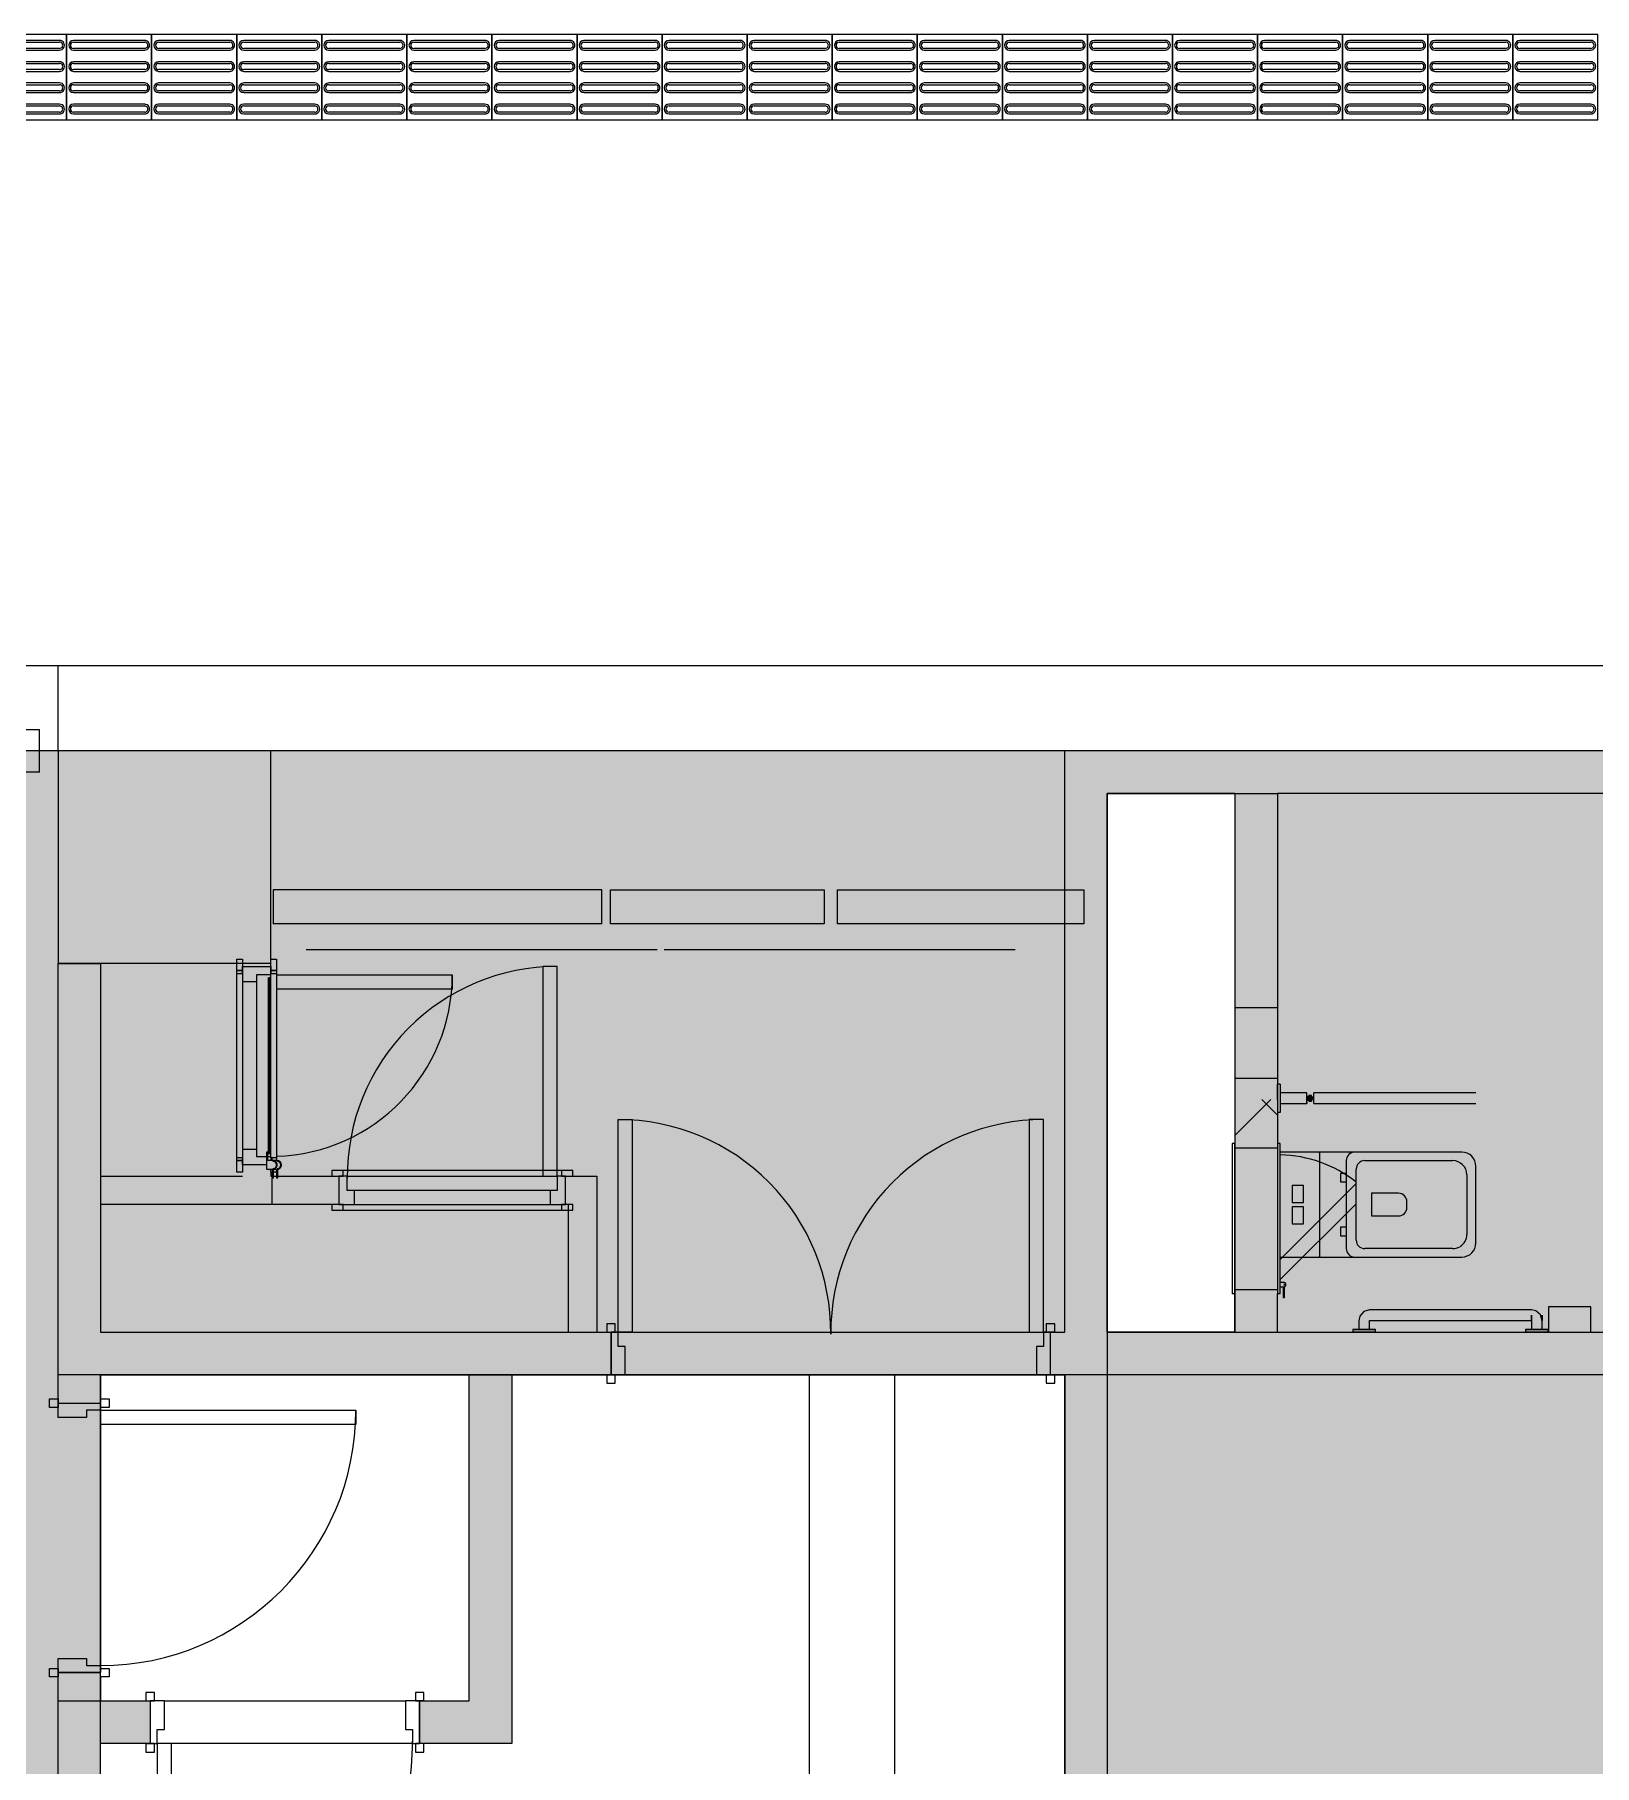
# Model space of a CAD drawing. Header units: millimetres. Extents: x -57519 to 497916, y -349472 to 446842.
# Drawn here: x 404617 to 410118, y 48580 to 54682 of the extents above; entities that cross this region are included whole.
import ezdxf

# ---------------------------------------------------------------- set-up
doc = ezdxf.new("R2010")
doc.units = ezdxf.units.MM
for name, color, linetype, lineweight in [('A-DETL-GENF', 92, 'Continuous', 5), ('A-DETL-THIN', 151, 'Continuous', 9), ('A-DOOR', 31, 'Continuous', 5), ('A-DOOR-FRAM', 31, 'Continuous', 5), ('A-FLOR', 192, 'Continuous', 5), ('A-GENM', 13, 'Continuous', 5), ('A-GLAZ', 151, 'Continuous', 5), ('A-GLAZ-CWMG', 51, 'Continuous', 20), ('A-WALL', 113, 'Continuous', 20), ('A-WALL-PATT', 111, 'Continuous', 20), ('P-SANR-FIXT', 6, 'Continuous', 5), ('S-COLS', 52, 'Continuous', 20)]:
    doc.layers.add(name, color=color, linetype=linetype, lineweight=lineweight)

# ---------------------------------------------------------------- blocks, each defined once
blk = doc.blocks.new('DLN-Single Door__X02_ - _M06_ 900 x 2450 _WH_-16930746-G_F SINGLE OCCUPANCY DIAGRAM')
at = {"layer": 'A-DOOR', "color": 253}
for p, q in [((-460, 105), (-490, 105)), ((-490, 105), (-490, 75)), ((-490, 75), (-475, 75)), ((-475, 75), (-460, 75)), ((-460, 75), (-460, 105)), ((490, 105), (460, 105)), ((460, 105), (460, 75)), ((460, 75), (475, 75)), ((475, 75), (490, 75)), ((490, 75), (490, 105)), ((-475, -75), (-490, -75)), ((-490, -75), (-490, -105)), ((-490, -105), (-460, -105)), ((-460, -75), (-475, -75)), ((-460, -105), (-460, -75)), ((-400, -75), (-450, -75)), ((-450, -75), (-450, -975)), ((-400, -975), (-400, -75)), ((475, -75), (460, -75)), ((460, -75), (460, -105)), ((460, -105), (490, -105)), ((490, -75), (475, -75)), ((490, -105), (490, -75)), ((-450, -975), (-400, -975))]:
    blk.add_line(p, q, dxfattribs=at)
blk.add_arc((-450, -75), 900, 270, 0.5, dxfattribs=at)
at = {"layer": 'A-DOOR-FRAM', "color": 253}
for p, q in [((-425, 75), (-475, 75)), ((-475, 75), (-475, -75)), ((-425, -25), (-425, 75)), ((425, 75), (425, -25)), ((475, 75), (425, 75)), ((475, -75), (475, 75)), ((-450, -75), (-450, -25)), ((-450, -25), (-425, -25)), ((425, -25), (450, -25)), ((450, -25), (450, -75)), ((-475, -75), (-450, -75)), ((450, -75), (475, -75))]:
    blk.add_line(p, q, dxfattribs=at)
blk = doc.blocks.new('Rectangular Mullion - DLN_40 x 120mm _WD_-14199511-G_F SINGLE OCCUPANCY DIAGRAM')
at = {"layer": 'A-GLAZ-CWMG', "lineweight": 15}
for p, q in [((76047.3, 51667.5), (76047.3, 51547.5)), ((77206.3, 51667.5), (76047.3, 51667.5)), ((77206.3, 51547.5), (77206.3, 51667.5)), ((77206.3, 51547.5), (76047.3, 51547.5))]:
    blk.add_line(p, q, dxfattribs=at)
blk = doc.blocks.new('DLN-Double Door__X03_ - _M15_1500 x 2450 _WH_-16954916-G_F SINGLE OCCUPANCY DIAGRAM')
at = {"layer": 'A-DOOR', "color": 191}
for p, q in [((-700, -75), (-750, -75)), ((-750, -75), (-750, -825)), ((-700, -825), (-700, -75)), ((700, -75), (750, -75)), ((700, -825), (700, -75)), ((750, -75), (750, -825)), ((-750, -825), (-700, -825)), ((750, -825), (700, -825))]:
    blk.add_line(p, q, dxfattribs=at)
for centre, start, end in [((-750, -75), 270, 0.5), ((750, -75), 179.5, 270)]:
    blk.add_arc(centre, 750, start, end, dxfattribs=at)
at = {"layer": 'A-DOOR-FRAM', "color": 253}
for p, q in [((-760, 105), (-790, 105)), ((-790, 105), (-790, 75)), ((-760, 75), (-760, 105)), ((790, 105), (760, 105)), ((760, 105), (760, 75)), ((790, 75), (790, 105))]:
    blk.add_line(p, q, dxfattribs=at)
at = {"layer": 'A-DOOR-FRAM', "color": 191}
for p, q in [((-790, 75), (-775, 75)), ((-775, 75), (-760, 75)), ((-725, 75), (-775, 75)), ((-775, 75), (-775, -75)), ((-725, -25), (-725, 75)), ((725, 75), (725, -25)), ((775, 75), (725, 75)), ((760, 75), (775, 75)), ((775, 75), (790, 75)), ((775, -75), (775, 75)), ((-750, -75), (-750, -25)), ((-750, -25), (-725, -25)), ((725, -25), (750, -25)), ((750, -25), (750, -75)), ((-775, -75), (-790, -75)), ((-790, -75), (-790, -105)), ((-790, -105), (-760, -105)), ((-760, -75), (-775, -75)), ((-775, -75), (-750, -75)), ((-760, -105), (-760, -75)), ((750, -75), (775, -75)), ((775, -75), (760, -75)), ((760, -75), (760, -105)), ((760, -105), (790, -105)), ((790, -75), (775, -75)), ((790, -105), (790, -75))]:
    blk.add_line(p, q, dxfattribs=at)
blk = doc.blocks.new('DLN-Access Panel__AP06__ - _AP06_ 800 x 2325 _WH_-16253388-G_F SINGLE OCCUPANCY DIAGRAM')
at = {"layer": 'A-DOOR', "color": 191}
for p, q in [((-385, 70), (-425, 70)), ((-425, 70), (-425, 50)), ((-385, 50), (-385, 70)), ((385, 70), (-385, 70)), ((385, 70), (385, 50)), ((425, 70), (385, 70)), ((425, 50), (425, 70)), ((-425, 50), (-385, 50)), ((385, 50), (425, 50)), ((-385, -50), (-425, -50)), ((-425, -50), (-425, -70)), ((-385, -70), (-385, -50)), ((-320, -50), (-370, -50)), ((-370, -50), (-370, -790)), ((-320, -790), (-320, -50)), ((385, -50), (385, -70)), ((425, -50), (385, -50)), ((425, -70), (425, -50)), ((-425, -70), (-385, -70)), ((-385, -70), (385, -70)), ((385, -70), (425, -70)), ((-370, -790), (-320, -790))]:
    blk.add_line(p, q, dxfattribs=at)
blk.add_arc((-370, -50), 740, 270, 0.5, dxfattribs=at)
at = {"layer": 'A-DOOR-FRAM', "color": 191}
for p, q in [((-345, 50), (-400, 50)), ((-400, 50), (-400, -50)), ((-370, -50), (-370, 0)), ((-370, 0), (-345, 0)), ((-345, 0), (-345, 50)), ((345, 50), (-345, 50)), ((-345, 0), (345, 0)), ((345, 50), (345, 0)), ((400, 50), (345, 50)), ((400, -50), (400, 50)), ((-400, -50), (-370, -50)), ((370, -50), (-370, -50)), ((345, 0), (370, 0)), ((370, 0), (370, -50)), ((370, -50), (400, -50))]:
    blk.add_line(p, q, dxfattribs=at)
blk = doc.blocks.new('DLN-Access Panel__AP15_ - _AP06_ 800 x 2325 _WH_-16259647-G_F SINGLE OCCUPANCY DIAGRAM')
at = {"layer": 'A-DOOR', "color": 191}
for p, q in [((-320, 690), (-270, 690)), ((-320, 70), (-320, 690)), ((-270, 690), (-270, 70)), ((-375, 70), (-335, 70)), ((-375, 50), (-375, 70)), ((-335, 50), (-335, 70)), ((-335, 70), (-325, 70)), ((-335, 70), (-335, 50)), ((-325, 50), (-325, 70)), ((-325, 70), (325, 70)), ((325, 70), (335, 70)), ((325, 70), (325, 50)), ((335, 72.5), (335, 57.5)), ((395, 75), (364.8, 75)), ((365, 60), (365, 72.5)), ((365, 70), (395, 70)), ((375, 70), (375, 60)), ((395, 70), (395, 75)), ((-335, 50), (-375, 50)), ((-325, 50), (-335, 50)), ((325, 50), (-325, 50)), ((-310, 46.5), (-310, 41.5)), ((310, 46.5), (-310, 46.5)), ((310, 41.5), (-310, 41.5)), ((305, 40), (305, 35)), ((335, 40), (305, 40)), ((305, 35), (365, 35)), ((310, 41.5), (310, 46.5)), ((335, 55), (325, 55)), ((325, 50), (335, 50)), ((335, 57.5), (335, 40)), ((395, 60), (364.8, 60)), ((365, 35), (365, 57.5)), ((365, 55), (395, 55)), ((375, 50), (365, 50)), ((395, 55), (395, 60)), ((-375, -50), (-335, -50)), ((-375, -70), (-375, -50)), ((-335, -50), (-325, -50)), ((-335, -70), (-335, -50)), ((-335, -50), (-335, -70)), ((-325, -70), (-325, -50)), ((-325, -50), (325, -50)), ((325, -50), (325, -70)), ((325, -50), (335, -50)), ((335, -50), (335, -70)), ((335, -50), (375, -50)), ((335, -70), (335, -50)), ((375, -50), (375, -70)), ((-335, -70), (-375, -70)), ((-325, -70), (-335, -70)), ((325, -70), (-325, -70)), ((335, -70), (325, -70)), ((375, -70), (335, -70))]:
    blk.add_line(p, q, dxfattribs=at)
for centre, radius, start, end in [((-320, 50), 640, 1.82589, 90), ((350, 72.5), 15, 52.19555, 180), ((350, 72.5), 15, 360, 180), ((350, 72.5), 15, 52.19555, 180), ((350, 72.5), 15, 45, 180), ((350, 57.5), 15, 52.19555, 180), ((350, 57.5), 15, 360, 180), ((350, 72.5), 13, 360, 180), ((350, 72.5), 13, 165, 180), ((350, 57.5), 13, 360, 180), ((350, 72.5), 13, 60, 150), ((350, 72.5), 15, 9.59407, 37.99506), ((350, 72.5), 15, 9.59407, 37.99506), ((350, 57.5), 15, 9.59407, 37.99506), ((350, 72.5), 15, 15, 30)]:
    blk.add_arc(centre, radius, start, end, dxfattribs=at)
at = {"layer": 'A-DOOR-FRAM', "color": 191}
for p, q in [((-350, 50), (-325, 50)), ((-350, -50), (-350, 50)), ((-320, 50), (-320, 0)), ((-295, 0), (295, 0)), ((295, 0), (320, 0)), ((295, -50), (295, 0)), ((320, 40), (320, 50)), ((320, 0), (320, 35)), ((350, 35), (350, -50)), ((-325, -50), (-350, -50)), ((-320, 0), (-295, 0)), ((-295, 0), (-295, -50)), ((350, -50), (325, -50))]:
    blk.add_line(p, q, dxfattribs=at)
blk = doc.blocks.new('DLN_Toilet-Disable - DLN_Toilet-Disable-V785-G_F SINGLE OCCUPANCY DIAGRAM')
at = {"layer": 'P-SANR-FIXT', "color": 191}
for p, q in [((450, 1105.4), (360, 1105.4)), ((360, 1105.4), (360, 955.4)), ((450, 955.4), (450, 1105.4)), ((360, 955.4), (450, 955.4)), ((440, 934), (410, 934)), ((440, 934), (410, 934)), ((440, 934), (410, 934)), ((450, 955), (440, 955)), ((440, 875), (440, 955)), ((440, 955), (440, 925.4)), ((450, 955), (440, 955)), ((440, 925.4), (440, 955)), ((440, 955), (440, 925.4)), ((450, 955), (440, 955)), ((440, 925.4), (440, 955)), ((440, 955), (440, 925.4)), ((440, 925.1), (440, 933.5)), ((440, 933.5), (440, 923.9)), ((440, 924.5), (440, 924.5)), ((440, 924.5), (440, 915)), ((450, 875), (450, 955)), ((450, 955), (450, 943.3)), ((450, 875), (450, 955)), ((450, 955), (450, 875)), ((450, 875), (450, 955)), ((450, 955), (450, 895)), ((450, 943.3), (450, 880.4)), ((371, 895.5), (371, 325.1)), ((409, 325.1), (409, 895.5)), ((410, 896), (440, 896)), ((410, 896), (440, 896)), ((410, 896), (440, 896)), ((440, 915), (440, 905.5)), ((440, 896.5), (440, 906.1)), ((440, 905.5), (440, 905.5)), ((440, 904.9), (440, 896.5)), ((440, 904.6), (440, 875)), ((440, 875), (440, 904.6)), ((440, 904.6), (440, 875)), ((440, 875), (440, 904.6)), ((440, 904.6), (440, 875)), ((440, 875), (450, 875)), ((440, 875), (450, 875)), ((440, 875), (450, 875)), ((450, 895), (450, 880.4)), ((450, 880.4), (450, 875)), ((450, 880.4), (450, 875)), ((-394, 700), (-394, 128.2)), ((-356, 128.2), (-356, 700)), ((135, 700), (-135, 700)), ((-185, 650), (-185, 272.8)), ((-155, 307.8), (-155, 617.8)), ((-105, 667.8), (105.2, 667.8)), ((155.2, 617.8), (155.2, 307.8)), ((185, 272.8), (185, 650)), ((10, 456.5), (-10, 456.5)), ((-40, 426.5), (-40, 331.7)), ((40, 331.7), (40, 426.5)), ((-40, 331.7), (40, 331.7)), ((440, 324.6), (410, 324.6)), ((450, 345.6), (440, 345.6)), ((440, 265.6), (440, 345.6)), ((440, 345.6), (440, 315.9)), ((440, 324.1), (440, 287.1)), ((440, 315.7), (440, 324.1)), ((450, 265.6), (450, 345.6)), ((450, 345.6), (450, 265.6)), ((-185, 272.8), (-185, 145)), ((125.2, 277.8), (-125, 277.8)), ((185, 145), (185, 272.8)), ((410, 286.6), (440, 286.6)), ((440, 287.1), (440, 301.4)), ((440, 295.2), (440, 265.6)), ((440, 265.6), (450, 265.6)), ((-155, 242.8), (155, 242.8)), ((-110, 242.8), (-110, 222.8)), ((-110, 222.8), (-80, 222.8)), ((-80, 222.8), (-80, 242.8)), ((80, 242.8), (80, 222.8)), ((80, 222.8), (110, 222.8)), ((110, 222.8), (110, 242.8)), ((-356, 128.2), (-394, 128.2)), ((-377.5, 125.7), (-382.5, 125.7)), ((-377.5, 115.7), (-377.5, 128.2)), ((-372.5, 128.2), (-372.5, 115.7)), ((-367.5, 125.7), (-372.5, 125.7)), ((-185, 145), (-185, 10)), ((180, 150), (-180, 150)), ((185, 10), (185, 145)), ((-394, 103.2), (-394, 10)), ((-356, 103.2), (-394, 103.2)), ((-365, 120.7), (-385, 120.7)), ((-385, 110.7), (-385, 120.7)), ((-385, 120.7), (-385, 110.7)), ((-385, 110.7), (-365, 110.7)), ((-382.5, 110.7), (-382.5, 120.7)), ((-382.5, 120.7), (-382.5, 110.7)), ((-382.5, 103.2), (-382.5, 115.7)), ((-382.5, 115.7), (-382.5, 115.7)), ((-377.5, 120.7), (-377.5, 110.7)), ((-377.5, 110.7), (-377.5, 120.7)), ((-377.5, 110.7), (-377.5, 120.7)), ((-377.5, 120.7), (-377.5, 110.7)), ((-377.5, 115.7), (-377.5, 115.7)), ((-377.5, 115.7), (-377.5, 115.7)), ((-377.5, 115.7), (-377.5, 103.2)), ((-377.5, 105.7), (-372.5, 105.7)), ((-372.5, 120.7), (-372.5, 110.7)), ((-372.5, 110.7), (-372.5, 120.7)), ((-372.5, 110.7), (-372.5, 120.7)), ((-372.5, 120.7), (-372.5, 110.7)), ((-372.5, 115.7), (-372.5, 115.7)), ((-372.5, 103.2), (-372.5, 115.7)), ((-372.5, 115.7), (-372.5, 115.7)), ((-367.5, 110.7), (-367.5, 120.7)), ((-367.5, 120.7), (-367.5, 110.7)), ((-367.5, 115.7), (-367.5, 115.7)), ((-367.5, 115.7), (-367.5, 103.2)), ((-365, 110.7), (-365, 120.7)), ((-365, 120.7), (-365, 110.7)), ((-361.6, 103.2), (-356, 103.2)), ((-356, 10), (-356, 103.2)), ((-7.5, 92.5), (-67.5, 92.5)), ((-67.5, 92.5), (-67.5, 52.5)), ((-7.5, 52.5), (-7.5, 92.5)), ((67.5, 92.5), (7.5, 92.5)), ((7.5, 92.5), (7.5, 52.5)), ((67.5, 52.5), (67.5, 92.5)), ((-425, 10), (-325, 10)), ((-425, 10), (-425, 0)), ((-370.6, 0), (-425, 0)), ((-325, 10), (-325, 0)), ((-67.5, 52.5), (-7.5, 52.5)), ((7.5, 52.5), (67.5, 52.5))]:
    blk.add_line(p, q, dxfattribs=at)
at = {"layer": 'P-SANR-FIXT', "color": 191, "flags": 128}
for points in [[(410, 934), (388.9, 927.9), (374.6, 911.6), (371, 895.5)], [(390, 934), (396, 934), (410, 934)], [(410, 934), (395.7, 934), (390, 934)], [(410, 896), (395.7, 896), (390, 896)], [(390, 896), (396, 896), (410, 896)], [(409, 895.5), (409.3, 895.8), (410, 896)], [(371, 325.1), (377.2, 304.3), (393.7, 290.1), (410, 286.6)], [(410, 324.6), (409, 325), (409, 325.1)]]:
    blk.add_lwpolyline(points, dxfattribs=at)
at = {"layer": 'P-SANR-FIXT', "color": 191}
for centre, radius, start, end in [((-135, 650), 50, 90, 180), ((135, 650), 50, 0, 90), ((-105, 617.8), 50, 90, 180), ((105.2, 617.8), 50, 32.18113, 90), ((105.2, 617.8), 50, 0, 30), ((-10, 426.5), 30, 90, 180), ((10, 426.5), 30, 360, 90), ((-125, 307.8), 30, 180, 270), ((125.2, 307.8), 30, 270, 0), ((-155, 272.8), 30, 180, 270), ((155, 272.8), 30, 270, 0), ((-180, 145), 5, 90, 180), ((180, 145), 5, 0, 90)]:
    blk.add_arc(centre, radius, start, end, dxfattribs=at)
blk = doc.blocks.new('Rectangular Mullion - DLN_75 x 150mm _WD_-STUR_ OPENING Corten-14010579-G_F SINGLE OCCUPANCY DIAGRAM')
at = {"layer": 'A-GLAZ-CWMG', "color": 191, "lineweight": 5}
for p, q in [((0, 75), (-75, 75)), ((-75, 75), (-75, 0)), ((0, 75), (0, 0))]:
    blk.add_line(p, q, dxfattribs=at)
at = {"layer": 'A-GLAZ-CWMG', "color": 253, "lineweight": 5}
for p, q in [((-75, 0), (-75, -75)), ((0, 0), (0, -75)), ((-75, -75), (0, -75))]:
    blk.add_line(p, q, dxfattribs=at)
blk = doc.blocks.new('Rectangular Mullion - DLN_40 x 120mm _WD_-12435207-G_F SINGLE OCCUPANCY DIAGRAM')
at = {"layer": 'A-GLAZ-CWMG', "lineweight": 5}
for p, q in [((78037.3, 51547.5), (78037.3, 51667.5)), ((78037.3, 51667.5), (78839.3, 51667.5)), ((78839.3, 51667.5), (78906.3, 51667.5)), ((78906.3, 51667.5), (78906.3, 51547.5)), ((78839.3, 51547.5), (78037.3, 51547.5)), ((78906.3, 51547.5), (78839.3, 51547.5))]:
    blk.add_line(p, q, dxfattribs=at)
blk = doc.blocks.new('Rectangular Mullion - DLN_40 x 120mm _WD_-12433716-G_F SINGLE OCCUPANCY DIAGRAM')
at = {"layer": 'A-GLAZ-CWMG', "lineweight": 5}
for p, q in [((77237.3, 51547.5), (77237.3, 51667.5)), ((77237.3, 51667.5), (77991.3, 51667.5)), ((77991.3, 51667.5), (77991.3, 51547.5)), ((77991.3, 51547.5), (77237.3, 51547.5))]:
    blk.add_line(p, q, dxfattribs=at)
blk = doc.blocks.new('DLN-Single Door__X02_ - _M06a_ 900 x 2450 _WH_-16930747-G_F SINGLE OCCUPANCY DIAGRAM')
at = {"layer": 'A-DOOR', "color": 253}
for p, q in [((-450, 975), (-400, 975)), ((-450, 75), (-450, 975)), ((-400, 975), (-400, 75)), ((-490, 105), (-460, 105)), ((-490, 75), (-490, 105)), ((-460, 105), (-460, 75)), ((460, 75), (460, 105)), ((460, 105), (490, 105)), ((490, 105), (490, 75))]:
    blk.add_line(p, q, dxfattribs=at)
at = {"layer": 'A-DOOR', "color": 191}
for p, q in [((-475, 75), (-490, 75)), ((-460, 75), (-475, 75)), ((-400, 75), (-450, 75)), ((475, 75), (460, 75)), ((490, 75), (475, 75)), ((-490, -75), (-475, -75)), ((-490, -105), (-490, -75)), ((-460, -105), (-490, -105)), ((-475, -75), (-460, -75)), ((-460, -75), (-460, -105)), ((460, -105), (460, -75)), ((460, -75), (475, -75)), ((490, -105), (460, -105)), ((475, -75), (490, -75)), ((490, -75), (490, -105))]:
    blk.add_line(p, q, dxfattribs=at)
at = {"layer": 'A-DOOR', "color": 253}
blk.add_arc((-450, 75), 900, 0.00772, 90, dxfattribs=at)
at = {"layer": 'A-DOOR', "color": 191}
blk.add_arc((-450, 75), 900, 359.5, 0.00772, dxfattribs=at)
at = {"layer": 'A-DOOR-FRAM', "color": 191}
for p, q in [((-475, 75), (-450, 75)), ((-475, -75), (-475, 75)), ((-450, 75), (-450, 25)), ((450, 75), (475, 75)), ((450, 25), (450, 75)), ((475, 75), (475, -75)), ((-450, 25), (-425, 25)), ((-425, 25), (-425, -75)), ((425, 25), (450, 25)), ((425, -75), (425, 25)), ((-425, -75), (-475, -75)), ((475, -75), (425, -75))]:
    blk.add_line(p, q, dxfattribs=at)
blk = doc.blocks.new('DLN_Tactile - Directional Tiles-V808-G_F SINGLE OCCUPANCY DIAGRAM')
at = {"layer": 'A-GENM'}
for p, q in [((150, 150), (-150, 150)), ((-150, 150), (-150, -150)), ((-129.5, 125.5), (-129.5, -125.5)), ((-123.5, -125.5), (-123.5, 125.5)), ((-101.5, 125.5), (-101.5, -125.5)), ((-95.5, -125.5), (-95.5, 125.5)), ((-54.5, 125.5), (-54.5, -125.5)), ((-48.5, -125.5), (-48.5, 125.5)), ((-26.5, 125.5), (-26.5, -125.5)), ((-20.5, -125.5), (-20.5, 125.5)), ((20.5, 125.5), (20.5, -125.5)), ((26.5, -125.5), (26.5, 125.5)), ((48.5, 125.5), (48.5, -125.5)), ((54.5, -125.5), (54.5, 125.5)), ((95.5, 125.5), (95.5, -125.5)), ((101.5, -125.5), (101.5, 125.5)), ((123.5, 125.5), (123.5, -125.5)), ((129.5, -125.5), (129.5, 125.5)), ((150, -150), (150, 150)), ((-150, -150), (150, -150))]:
    blk.add_line(p, q, dxfattribs=at)
for centre, radius, start, end in [((-112.5, 125.5), 17, 360, 180), ((-112.5, 125.5), 11, 360, 180), ((-37.5, 125.5), 17, 360, 180), ((-37.5, 125.5), 11, 360, 180), ((37.5, 125.5), 17, 360, 180), ((37.5, 125.5), 11, 360, 180), ((112.5, 125.5), 17, 360, 180), ((112.5, 125.5), 11, 360, 180), ((-112.5, -125.5), 17, 180, 360), ((-112.5, -125.5), 11, 180, 360), ((-37.5, -125.5), 17, 180, 360), ((-37.5, -125.5), 11, 180, 360), ((37.5, -125.5), 17, 180, 360), ((37.5, -125.5), 11, 180, 360), ((112.5, -125.5), 17, 180, 360), ((112.5, -125.5), 11, 180, 360)]:
    blk.add_arc(centre, radius, start, end, dxfattribs=at)
blk = doc.blocks.new('DLN_Louvre - 1300 x 750 _WH_ _ML02_-18895324-G_F SINGLE OCCUPANCY DIAGRAM')
at = {"layer": 'A-GLAZ'}
blk.add_line((-618.75, 0), (618.75, 0), dxfattribs=at)
blk = doc.blocks.new('DLN-Access Panel__AP01_ - _AP04_ 450 x 650 _WH_-V916-G_F SINGLE OCCUPANCY DIAGRAM')
at = {"layer": 'A-DOOR', "color": 253}
for p, q in [((-265, 75), (-265, 85)), ((265, 85), (-265, 85)), ((265, 75), (265, 85))]:
    blk.add_line(p, q, dxfattribs=at)
at = {"layer": 'A-DOOR', "color": 191}
for p, q in [((-265, 75), (265, 75)), ((-240, -95), (-277.5, -95)), ((-277.5, -95), (-277.5, -100)), ((-277.5, -100), (-239.6, -100)), ((-265, -85), (-265, -75)), ((265, -75), (-265, -75)), ((-265, -85), (265, -85)), ((-240, -85), (-240, -97.5)), ((-225, -97.5), (-225, -85)), ((-215, -85), (52.8, -352.8)), ((123.5, -352.8), (-144.3, -85)), ((265, -85), (265, -75))]:
    blk.add_line(p, q, dxfattribs=at)
for centre, radius, start, end in [((-232.5, -97.5), 7.5, 180, 0), ((-232.5, -97.5), 7.5, 195, 0), ((-232.5, -97.5), 7.5, 199.47122, 360), ((-232.5, -97.5), 7.5, 199.47122, 360), ((-232.5, -97.5), 2, 180, 360), ((-232.5, -97.5), 2, 180, 360), ((-225, -75), 450, 322.03399, 358.68242)]:
    blk.add_arc(centre, radius, start, end, dxfattribs=at)
at = {"layer": 'A-DOOR-FRAM', "color": 191}
for p, q in [((-250, 75), (-250, -75)), ((250, 75), (250, -75))]:
    blk.add_line(p, q, dxfattribs=at)

msp = doc.modelspace()

# ---------------------------------------------------------------- hatches: boundary and pattern name
at = {"layer": 'A-DETL-GENF', "transparency": 33554585}
h = msp.add_hatch(color=201, dxfattribs=at)
h.paths.add_polyline_path([(378712.3, -2142.5), (378712.3, 5707.5), (408249.8, 5707.5), (408249.8, 31607.5), (411824.8, 31607.5), (411824.8, 28857.5), (414124.8, 28857.5), (414124.8, 34332.5), (417674.8, 34332.5), (417674.8, 35647.5), (420699.8, 35647.5), (420699.8, 52157.5), (392454.3, 52157.5), (392454.3, 45782.5), (382199.8, 45782.5), (382199.8, 52157.5), (367049.8, 52157.5), (367049.8, 5707.5), (368349.8, 5707.5), (368349.8, 3222.2), (374112.3, -1265.4), (374112.3, -2142.5), (376972.2, -2142.5)], flags=0)
h.paths.add_polyline_path([(370849.8, 8157.5), (370849.8, 9357.5), (369649.8, 9357.5), (369649.8, 15624.2), (370889.8, 15624.2), (370889.8, 9397.5), (371149.8, 9397.5), (371149.8, 8157.5)], flags=0)
h.paths.add_polyline_path([(388124.8, 8157.5), (388124.8, 9397.5), (389899.8, 9397.5), (389899.8, 8157.5)], flags=0)
h.paths.add_polyline_path([(382791.7, 8157.5), (382352.3, 8157.5), (382352.3, 9397.5), (387324.8, 9397.5), (387324.8, 8157.5), (386671.4, 8157.5)], flags=0)
h.paths.add_polyline_path([(404599.8, 8157.5), (396937.3, 8157.5), (396937.3, 9397.5), (404599.8, 9397.5), (404599.8, 8571.4)], flags=0)
h.paths.add_polyline_path([(394430.7, 8157.5), (392899.8, 8157.5), (392899.8, 9397.5), (396137.3, 9397.5), (396137.3, 8157.5)], flags=0)
h.paths.add_polyline_path([(405799.8, 12397.5), (404559.8, 12397.5), (404559.8, 15624.2), (405799.8, 15624.2), (405799.8, 12969.9)], flags=0)
h.paths.add_polyline_path([(370889.8, 16424.2), (369649.8, 16424.2), (369649.8, 23040.8), (370889.8, 23040.8), (370889.8, 17368.3)], flags=0)
h.paths.add_polyline_path([(404559.8, 16424.2), (404559.8, 23040.8), (405799.8, 23040.8), (405799.8, 16424.2)], flags=0)
h.paths.add_polyline_path([(369649.8, 23840.8), (369649.8, 30107.5), (370849.8, 30107.5), (370849.8, 31307.5), (371149.8, 31307.5), (371149.8, 30107.5), (370889.8, 30107.5), (370889.8, 23840.8)], flags=0)
h.paths.add_polyline_path([(404559.8, 23840.8), (404559.8, 27067.5), (405799.8, 27067.5), (405799.8, 23840.8)], flags=0)
h.paths.add_polyline_path([(388124.8, 30067.5), (388124.8, 31307.5), (389399.8, 31307.5), (389399.8, 30067.5)], flags=0)
h.paths.add_polyline_path([(373449.8, 30067.5), (373449.8, 31307.5), (378512.3, 31307.5), (378512.3, 30067.5), (375032.4, 30067.5)], flags=0)
h.paths.add_polyline_path([(386671.4, 30067.5), (382349.8, 30067.5), (382349.8, 31307.5), (387324.8, 31307.5), (387324.8, 30067.5)], flags=0)
h.paths.add_polyline_path([(394430.7, 30067.5), (392399.8, 30067.5), (392399.8, 31307.5), (396137.3, 31307.5), (396137.3, 30067.5)], flags=0)
h.paths.add_polyline_path([(402190, 30067.5), (396937.3, 30067.5), (396937.3, 31307.5), (404599.8, 31307.5), (404599.8, 30067.5), (404129.8, 30067.5)], flags=0)
h.paths.add_polyline_path([(407299.8, 35797.5), (407299.8, 36247.5), (408249.8, 36247.5), (408249.8, 35797.5), (408009.5, 35797.5)], flags=0)
h.paths.add_polyline_path([(412649.8, 35797.5), (412649.8, 37247.5), (415649.8, 37247.5), (415649.8, 35797.5), (413829, 35797.5)], flags=0)
h.paths.add_polyline_path([(412649.8, 37397.5), (412649.8, 37897.5), (418299.8, 37897.5), (418299.8, 37397.5), (412859.1, 37397.5)], flags=0)
h.paths.add_polyline_path([(408979.4, 37847.5), (408399.8, 37847.5), (408399.8, 38327.5), (410749.8, 38327.5), (410749.8, 37847.5), (409949.3, 37847.5)], flags=0)
h.paths.add_polyline_path([(381599.8, 37907.5), (381599.8, 39557.5), (382049.8, 39557.5), (382049.8, 37907.5), (381821.8, 37907.5)], flags=0)
h.paths.add_polyline_path([(406069.7, 38657.5), (404849.8, 38657.5), (404849.8, 49957.5), (408249.8, 49957.5), (408249.8, 38657.5), (408009.5, 38657.5)], flags=0)
h.paths.add_polyline_path([(370182.8, 40207.5), (369149.8, 40207.5), (369149.8, 40707.5), (370699.8, 40707.5), (370699.8, 40207.5)], flags=0)
h.paths.add_polyline_path([(381599.8, 40257.5), (381599.8, 42757.5), (382049.8, 42757.5), (382049.8, 40257.5), (381821.8, 40257.5)], flags=0)
h.paths.add_polyline_path([(414798.9, 42697.5), (410674.8, 42697.5), (410674.8, 43197.5), (418349.8, 43197.5), (418349.8, 42697.5), (415768.8, 42697.5)], flags=0)
h.paths.add_polyline_path([(377289.8, 42907.5), (375749.8, 42907.5), (375749.8, 43407.5), (377289.8, 43407.5), (377289.8, 43209.2)], flags=0)
h.paths.add_polyline_path([(382049.8, 46907.5), (379399.8, 46907.5), (379399.8, 52007.5), (382049.8, 52007.5), (382049.8, 47057.9)], flags=0)
h.paths.add_polyline_path([(410919.2, 47837.5), (410674.8, 47837.5), (410674.8, 48337.5), (418349.8, 48337.5), (418349.8, 47837.5), (411404.2, 47837.5)], flags=0)
h.paths.add_polyline_path([(408399.8, 50107.5), (408399.8, 52007.5), (408849.8, 52007.5), (408849.8, 50107.5)], flags=0)
at = {"layer": 'A-WALL-PATT', "transparency": 33554432}
for points in [[(408249.8, 50107.5), (408399.8, 50107.5), (408399.8, 52157.5), (408249.8, 52157.5), (408249.8, 50356.7)], [(411524.8, 52007.5), (412949.8, 52007.5), (412949.8, 52157.5), (408399.8, 52157.5), (408399.8, 52007.5), (409949.3, 52007.5)], [(404849.8, 50107.5), (404849.8, 51407.5), (404699.8, 51407.5), (404699.8, 50107.5)], [(406499.8, 50107.5), (406599.8, 50107.5), (406599.8, 50557.5), (406499.8, 50557.5), (406499.8, 50356.7)], [(406299.8, 48657.5), (406299.8, 49957.5), (406149.8, 49957.5), (406149.8, 48657.5)], [(408249.8, 38507.5), (408399.8, 38507.5), (408399.8, 49957.5), (408249.8, 49957.5), (408249.8, 38657.5)]]:
    msp.add_hatch(color=133, dxfattribs=at).paths.add_polyline_path(points, flags=0)
at = {"layer": 'A-WALL-PATT', "lineweight": 5}
h = msp.add_hatch(dxfattribs=at)
h.set_pattern_fill('FP_831', color=253, style=0, pattern_type=2)
h.set_pattern_definition([(45, (329410.55, 0), (-530.33, 530.33), []), (135, (329410.55, 0), (-530.33, -530.33), [])])
h.paths.add_polyline_path([(408979.4, 50107.5), (408999.8, 50107.5), (408999.8, 50258), (408849.8, 50258), (408849.8, 50107.5)], flags=0)
h.paths.add_polyline_path([(408999.8, 50758), (408999.8, 50928), (408849.8, 50928), (408849.8, 50758), (408979.4, 50758)], flags=0)
at = {"layer": 'A-WALL-PATT', "transparency": 33554432}
h = msp.add_hatch(color=133, dxfattribs=at)
h.paths.add_polyline_path([(404699.8, 49957.5), (406649.8, 49957.5), (406649.8, 50107.5), (404699.8, 50107.5), (404699.8, 49984.1)], flags=0)
h.paths.add_polyline_path([(408249.8, 49957.5), (408399.8, 49957.5), (408399.8, 50107.5), (408199.8, 50107.5), (408199.8, 49957.5)], flags=0)
h = msp.add_hatch(color=133, dxfattribs=at)
h.paths.add_polyline_path([(404849.8, 40357.5), (404849.8, 48907.5), (404699.8, 48907.5), (404699.8, 40357.5)], flags=0)
h.paths.add_polyline_path([(404849.8, 49857.5), (404849.8, 49957.5), (404699.8, 49957.5), (404699.8, 49857.5)], flags=0)
h = msp.add_hatch(color=133, dxfattribs=at)
h.paths.add_polyline_path([(405024.8, 48657.5), (405024.8, 48807.5), (404849.8, 48807.5), (404849.8, 48657.5)], flags=0)
h.paths.add_polyline_path([(406149.8, 48657.5), (406149.8, 48807.5), (405974.8, 48807.5), (405974.8, 48657.5), (406069.7, 48657.5)], flags=0)
at = {"layer": 'S-COLS'}
msp.add_hatch(color=133, dxfattribs=at).paths.add_polyline_path([(405099.7, 51407.5), (405449.8, 51407.5), (405449.8, 52157.5), (404699.8, 52157.5), (404699.8, 51407.5)], flags=0)

# ---------------------------------------------------------------- linework, layer by layer
at = {"layer": 'A-DETL-THIN', "lineweight": 5}
for p, q in [((420699.8, 52157.5), (392454.3, 52157.5)), ((408399.8, 50107.5), (408399.8, 52007.5)), ((408399.8, 52007.5), (408849.8, 52007.5)), ((408849.8, 52007.5), (408849.8, 50107.5)), ((408849.8, 50107.5), (408399.8, 50107.5)), ((404849.8, 38657.5), (404849.8, 49957.5)), ((404849.8, 49957.5), (408249.8, 49957.5)), ((408249.8, 49957.5), (408249.8, 38657.5))]:
    msp.add_line(p, q, dxfattribs=at)
at = {"layer": 'A-FLOR'}
for p, q in [((413699.8, 52457.5), (392249.8, 52457.5)), ((404699.8, 52157.5), (404699.8, 52457.5)), ((404699.8, 52157.5), (404634.3, 52157.5)), ((413699.8, 52157.5), (405449.8, 52157.5)), ((408249.8, 51667.5), (408249.8, 52157.5)), ((408999.8, 52007.5), (408999.8, 50982.5)), ((408249.8, 50107.5), (408249.8, 51547.5)), ((404699.8, 49957.5), (404699.8, 51407.5)), ((405449.8, 50672.5), (405449.8, 50657.5)), ((405459, 50657.5), (405469.8, 50657.5)), ((405474, 50657.5), (405664.8, 50657.5)), ((406514.8, 50657.5), (406599.8, 50657.5)), ((406599.8, 50657.5), (406599.8, 50107.5)), ((405664.8, 50557.5), (404849.8, 50557.5)), ((404849.8, 50557.5), (404849.8, 50107.5)), ((406499.8, 50107.5), (406499.8, 50537.5)), ((404849.8, 50107.5), (406499.8, 50107.5)), ((406664.8, 50107.5), (408184.8, 50107.5)), ((408214.8, 50107.5), (408249.8, 50107.5)), ((406149.8, 49957.5), (404699.8, 49957.5)), ((404849.8, 49957.5), (404849.8, 49872.5)), ((406149.8, 48807.5), (406149.8, 49957.5)), ((408184.8, 49957.5), (406664.8, 49957.5)), ((407349.8, 38657.5), (407349.8, 49957.5)), ((407649.8, 49957.5), (407649.8, 38657.5)), ((412874.8, 49957.5), (408399.8, 49957.5)), ((404849.8, 49832.5), (404849.8, 48922.5)), ((404849.8, 48892.5), (404849.8, 48807.5)), ((404699.8, 40357.5), (404699.8, 48807.5)), ((404699.8, 48807.5), (405009.8, 48807.5)), ((405074.8, 48807.5), (405924.8, 48807.5)), ((405989.8, 48807.5), (406149.8, 48807.5)), ((405009.8, 48657.5), (404849.8, 48657.5)), ((405949.8, 48657.5), (405049.8, 48657.5)), ((406299.8, 48657.5), (405989.8, 48657.5))]:
    msp.add_line(p, q, dxfattribs=at)
at = {"layer": 'A-WALL', "color": 191, "lineweight": 5}
for p, q in [((408849.8, 52007.5), (408399.8, 52007.5)), ((408399.8, 52007.5), (408399.8, 42852.5)), ((408849.8, 52007.5), (408849.8, 50773)), ((408849.8, 52007.5), (408999.8, 52007.5)), ((411524.8, 52007.5), (408999.8, 52007.5)), ((408249.8, 51547.5), (408249.8, 51667.5)), ((404699.8, 51407.5), (404849.8, 51407.5)), ((404849.8, 51407.5), (404849.8, 50557.5)), ((408849.8, 51253), (408999.8, 51253)), ((408849.8, 51003), (408999.8, 51003)), ((408999.8, 50982.5), (408999.8, 50773)), ((404849.8, 50657.5), (405349.8, 50657.5)), ((405449.8, 50657.5), (405454.8, 50657.5)), ((405454.8, 50557.5), (405454.8, 50652.5)), ((406499.8, 50537.5), (406499.8, 50557.5)), ((408849.8, 50107.5), (408849.8, 50243)), ((408999.8, 50107.5), (408999.8, 50243)), ((406499.8, 50107.5), (406649.8, 50107.5)), ((406649.8, 49957.5), (406649.8, 50107.5)), ((408199.8, 49957.5), (408199.8, 50107.5)), ((408214.8, 50107.5), (408199.8, 50107.5)), ((408399.8, 50107.5), (411524.8, 50107.5)), ((404699.8, 49857.5), (404699.8, 49957.5)), ((406649.8, 49957.5), (406149.8, 49957.5)), ((408399.8, 49957.5), (408199.8, 49957.5)), ((408249.8, 38657.5), (408249.8, 49957.5)), ((404699.8, 49857.5), (404849.8, 49857.5)), ((404849.8, 49872.5), (404849.8, 49857.5)), ((404699.8, 48807.5), (404699.8, 48907.5)), ((404699.8, 48907.5), (404849.8, 48907.5)), ((404849.8, 48892.5), (404849.8, 48907.5)), ((404849.8, 40357.5), (404849.8, 48657.5))]:
    msp.add_line(p, q, dxfattribs=at)
at = {"layer": 'A-WALL', "color": 253, "lineweight": 5}
for p, q in [((406299.8, 49957.5), (406299.8, 48657.5)), ((405009.8, 48807.5), (405024.8, 48807.5)), ((405024.8, 48807.5), (405024.8, 48657.5)), ((405989.8, 48807.5), (405974.8, 48807.5)), ((405974.8, 48807.5), (405974.8, 48657.5)), ((405009.8, 48657.5), (405024.8, 48657.5)), ((405989.8, 48657.5), (405974.8, 48657.5))]:
    msp.add_line(p, q, dxfattribs=at)
at = {"layer": 'S-COLS', "color": 221}
for p, q in [((405449.8, 52157.5), (404699.8, 52157.5)), ((404699.8, 52157.5), (404699.8, 51407.5)), ((405449.8, 51407.5), (405449.8, 52157.5)), ((405449.8, 51407.5), (404699.8, 51407.5))]:
    msp.add_line(p, q, dxfattribs=at)

# ---------------------------------------------------------------- block references
at = {"layer": 'A-DOOR', "color": 191}
for name, p, rotation in [('DLN-Access Panel__AP15_ - _AP06_ 800 x 2325 _WH_-16259647-G_F SINGLE OCCUPANCY DIAGRAM', (405399.8, 51047.5), 270.0000000000001), ('DLN-Access Panel__AP06__ - _AP06_ 800 x 2325 _WH_-16253388-G_F SINGLE OCCUPANCY DIAGRAM', (406089.8, 50607.5), 180), ('DLN-Double Door__X03_ - _M15_1500 x 2450 _WH_-16954916-G_F SINGLE OCCUPANCY DIAGRAM', (407424.8, 50032.5), 180), ('DLN-Access Panel__AP01_ - _AP04_ 450 x 650 _WH_-V916-G_F SINGLE OCCUPANCY DIAGRAM', (408924.8, 50508), 90), ('DLN-Single Door__X02_ - _M06a_ 900 x 2450 _WH_-16930747-G_F SINGLE OCCUPANCY DIAGRAM', (404774.8, 49382.5), 270)]:
    msp.add_blockref(name, p, dxfattribs=dict(at, rotation=rotation))
at = {"layer": 'A-DOOR', "color": 253}
msp.add_blockref('DLN-Single Door__X02_ - _M06_ 900 x 2450 _WH_-16930746-G_F SINGLE OCCUPANCY DIAGRAM', (405499.8, 48732.5), dxfattribs=at)
at = {"layer": 'A-GENM', "rotation": 90.00000000000017}
for p in [(404579.8, 54532.5), (404879.8, 54532.5), (405179.8, 54532.5), (405479.8, 54532.5), (405779.8, 54532.5), (406079.8, 54532.5), (406379.8, 54532.5), (406679.8, 54532.5), (406979.8, 54532.5), (407279.8, 54532.5), (407579.8, 54532.5), (407879.8, 54532.5), (408179.8, 54532.5), (408479.8, 54532.5), (408779.8, 54532.5), (409079.8, 54532.5), (409379.8, 54532.5), (409679.8, 54532.5), (409979.8, 54532.5)]:
    msp.add_blockref('DLN_Tactile - Directional Tiles-V808-G_F SINGLE OCCUPANCY DIAGRAM', p, dxfattribs=at)
at = {"layer": 'A-GLAZ'}
for p in [(406193.6, 51457.5), (407456.1, 51457.5)]:
    msp.add_blockref('DLN_Louvre - 1300 x 750 _WH_ _ML02_-18895324-G_F SINGLE OCCUPANCY DIAGRAM', p, dxfattribs=at)
at = {"layer": 'A-GLAZ-CWMG', "color": 253, "lineweight": 5, "extrusion": (0, 0, -1), "rotation": 180}
msp.add_blockref('Rectangular Mullion - DLN_75 x 150mm _WD_-STUR_ OPENING Corten-14010579-G_F SINGLE OCCUPANCY DIAGRAM', (-404634.3, 52157.5), dxfattribs=at)
at = {"layer": 'A-GLAZ-CWMG', "lineweight": 15}
msp.add_blockref('Rectangular Mullion - DLN_40 x 120mm _WD_-14199511-G_F SINGLE OCCUPANCY DIAGRAM', (329410.6, 0), dxfattribs=at)
at = {"layer": 'A-GLAZ-CWMG', "lineweight": 5}
for name in ['Rectangular Mullion - DLN_40 x 120mm _WD_-12433716-G_F SINGLE OCCUPANCY DIAGRAM', 'Rectangular Mullion - DLN_40 x 120mm _WD_-12435207-G_F SINGLE OCCUPANCY DIAGRAM']:
    msp.add_blockref(name, (329410.6, 0), dxfattribs=at)
at = {"layer": 'P-SANR-FIXT', "color": 191, "rotation": 270.0000000000004}
msp.add_blockref('DLN_Toilet-Disable - DLN_Toilet-Disable-V785-G_F SINGLE OCCUPANCY DIAGRAM', (408999.8, 50557.5), dxfattribs=at)

doc.saveas('drawing.dxf')
